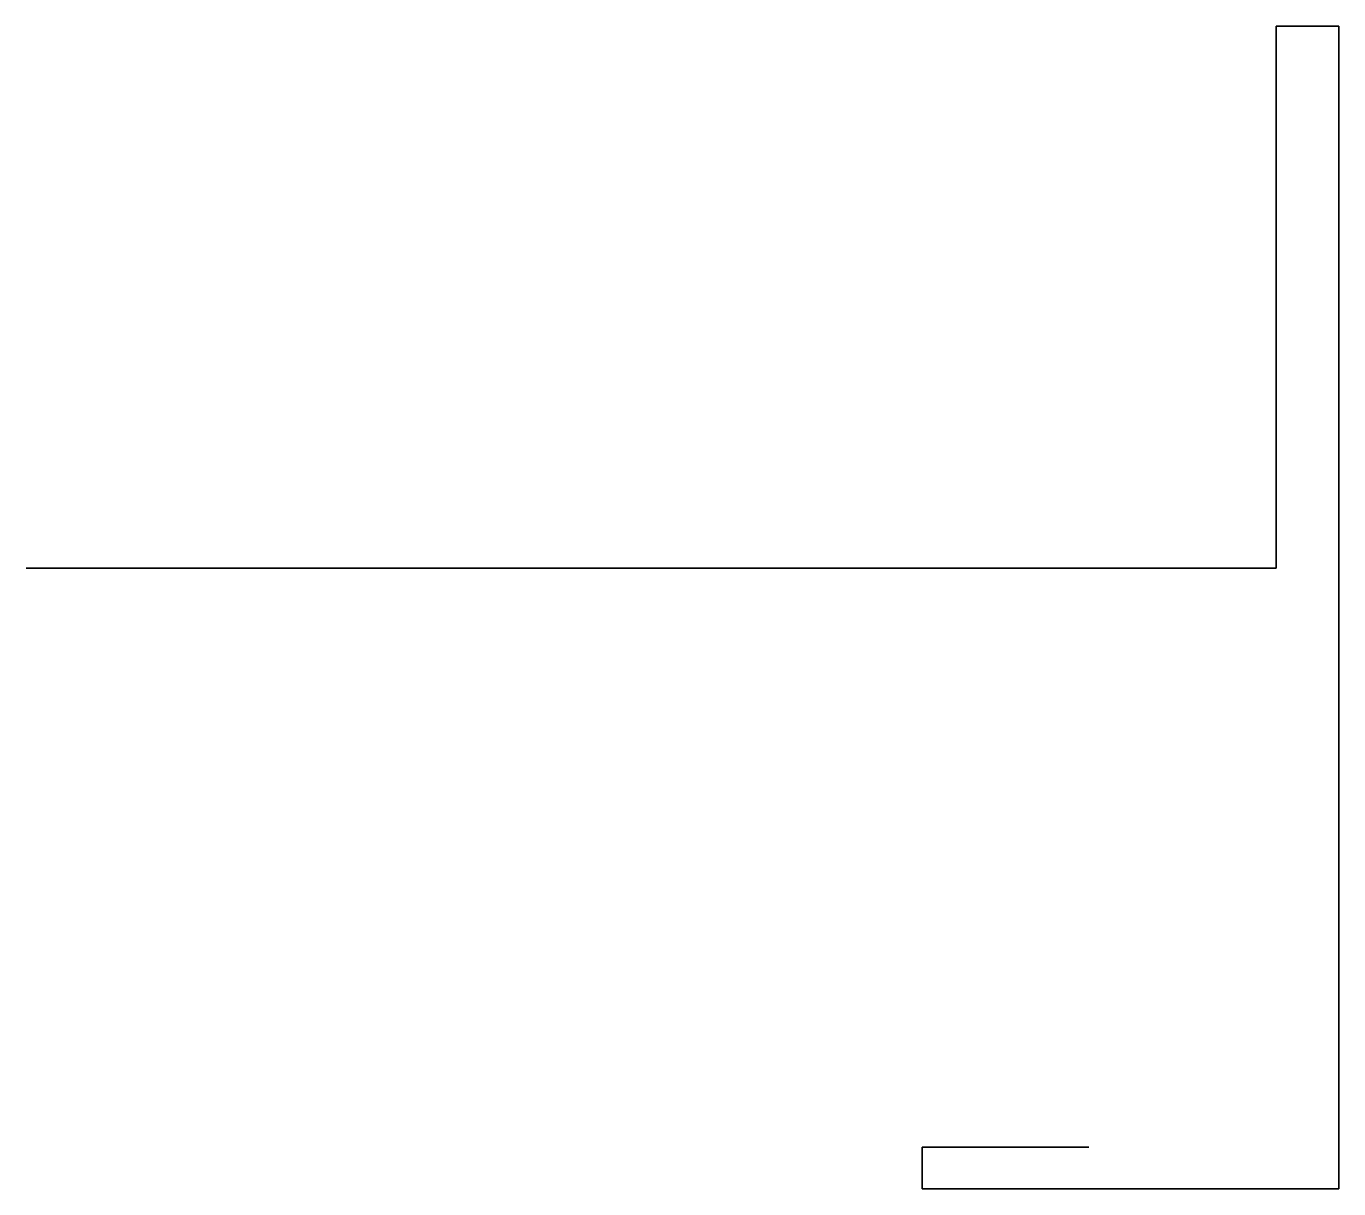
# Model space of a CAD drawing. Header units: metres. Extents: x -31.5 to 0, y -13.9 to 14.
import ezdxf

# ---------------------------------------------------------------- set-up
doc = ezdxf.new("R2010")
doc.units = ezdxf.units.M
doc.layers.add('A-DETL-GENF', color=92, linetype='Continuous', lineweight=18)

# ---------------------------------------------------------------- blocks, each defined once
blk = doc.blocks.new('42 aansluitprofiel droogbouw 1138 - type 1313-2413284-00_0 Basismaterialen')
at = {"layer": 'A-DETL-GENF', "lineweight": 35}
for p, q in [((0, 14), (-1.5, 14)), ((-1.5, 14), (-1.5, 1)), ((0, -13.893), (0, 14)), ((-31.5, 1), (-1.5, 1)), ((-10, -12.893), (-10, -13.893)), ((-10, -12.893), (-6, -12.893)), ((-10, -13.893), (0, -13.893))]:
    blk.add_line(p, q, dxfattribs=at)

msp = doc.modelspace()

# ---------------------------------------------------------------- block references
msp.add_blockref('42 aansluitprofiel droogbouw 1138 - type 1313-2413284-00_0 Basismaterialen', (0, 0))

doc.saveas('drawing.dxf')
